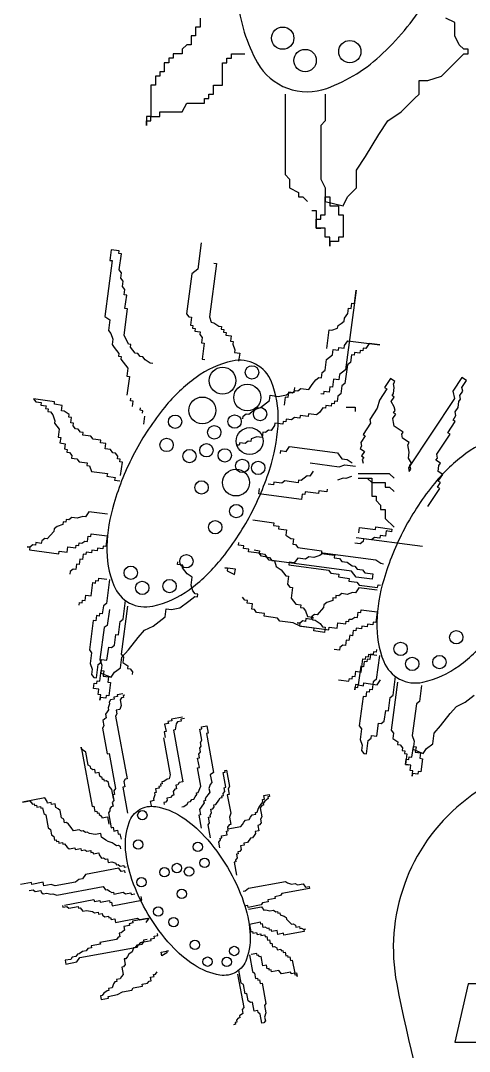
# Model space of a CAD drawing. Extents: x 4356 to 9625, y 5102 to 8915.
# Drawn here: x 5792.2 to 5865.5, y 7286.1 to 7454.3 of the extents above; entities that cross this region are included whole.
import ezdxf

# ---------------------------------------------------------------- set-up
doc = ezdxf.new("R2010")
doc.units = 0
doc.header["$LTSCALE"] = 10
doc.header["$MEASUREMENT"] = 0
doc.layers.add('3', color=3, linetype='CONTINUOUS')

# ---------------------------------------------------------------- blocks, each defined once
blk = doc.blocks.new('A$C1BAB2036')
at = {"layer": '3', "color": 3}
for p, q in [((157.81, 341.55), (157.09, 341.55)), ((157.09, 341.55), (157.09, 340.1)), ((157.81, 343.01), (157.81, 341.55)), ((157.09, 340.1), (156.36, 340.1)), ((156.36, 340.1), (156.36, 338.64)), ((155.63, 338.64), (154.9, 337.91)), ((156.36, 338.64), (155.63, 338.64)), ((153.44, 336.45), (152.71, 336.45)), ((152.71, 336.45), (152.71, 335.72)), ((154.9, 337.18), (153.44, 337.18)), ((153.44, 337.18), (153.44, 336.45)), ((154.9, 337.91), (154.9, 337.18)), ((162.19, 335.72), (162.19, 336.45)), ((162.19, 336.45), (162.92, 336.45)), ((162.92, 336.45), (162.92, 337.18)), ((162.92, 337.18), (165.11, 337.18)), ((152.71, 335.72), (151.98, 335.72)), ((151.98, 335.72), (151.98, 334.26)), ((161.46, 332.07), (161.46, 335.72)), ((161.46, 335.72), (162.19, 335.72)), ((151.25, 333.53), (150.52, 333.53)), ((150.52, 333.53), (150.52, 332.07)), ((151.98, 334.26), (151.25, 334.26)), ((151.25, 334.26), (151.25, 333.53)), ((150.52, 332.07), (149.79, 332.07)), ((149.79, 332.07), (149.79, 326.96)), ((160, 330.61), (160, 332.07)), ((160, 332.07), (161.46, 332.07)), ((158.54, 329.15), (158.54, 329.88)), ((158.54, 329.88), (159.27, 329.88)), ((159.27, 329.88), (159.27, 330.61)), ((159.27, 330.61), (160, 330.61)), ((171.68, 330.61), (171.68, 317.48)), ((154.9, 327.69), (155.63, 329.15)), ((155.63, 329.15), (158.54, 329.15)), ((149.79, 326.96), (149.06, 326.96)), ((149.06, 326.96), (149.06, 325.5)), ((149.79, 326.23), (149.79, 326.96)), ((149.79, 326.96), (151.25, 326.96)), ((151.25, 326.96), (151.25, 327.69)), ((151.25, 327.69), (154.9, 327.69)), ((149.06, 325.5), (149.06, 326.23)), ((149.06, 326.23), (149.79, 326.23)), ((171.68, 317.48), (172.41, 316.75)), ((172.41, 316.75), (172.41, 315.29)), ((172.41, 315.29), (173.87, 314.56)), ((173.87, 314.56), (173.87, 313.83)), ((173.87, 313.83), (174.6, 313.83)), ((174.6, 313.83), (175.33, 313.1)), ((176.05, 311.64), (176.78, 311.64)), ((176.78, 311.64), (176.78, 308.72)), ((176.78, 308.72), (177.51, 308.72)), ((160.48, 302.97), (159.33, 294.29)), ((160.05, 303.03), (160.48, 302.97)), ((159.33, 294.29), (159.65, 293.37)), ((159.65, 293.37), (160.08, 293.31)), ((160.08, 293.31), (160.89, 292.76)), ((160.89, 292.76), (161.33, 292.7)), ((161.33, 292.7), (161.27, 292.27)), ((161.27, 292.27), (161.7, 292.21)), ((161.7, 292.21), (161.64, 291.78)), ((161.64, 291.78), (162.08, 291.72)), ((162.08, 291.72), (162.02, 291.28)), ((162.02, 291.28), (162.89, 291.17)), ((162.89, 291.17), (162.77, 290.3)), ((162.77, 290.3), (163.21, 290.24)), ((163.21, 290.24), (163.15, 289.81)), ((163.15, 289.81), (163.47, 288.88)), ((163.47, 288.88), (163.41, 288.45)), ((163.41, 288.45), (164.28, 288.33)), ((164.28, 288.33), (164.11, 287.03)), ((173.25, 282.73), (173.13, 281.86)), ((146.46, 280.54), (146.52, 280.98)), ((171.72, 281.17), (171.55, 279.86)), ((172.15, 281.11), (171.72, 281.17)), ((172.27, 281.98), (172.15, 281.11)), ((173.13, 281.86), (172.27, 281.98)), ((146.9, 280.48), (146.46, 280.54)), ((146.78, 279.62), (146.9, 280.48)), ((148.03, 279.01), (148.08, 279.44)), ((181.65, 279.54), (183.11, 279.54)), ((183.11, 279.54), (183.11, 278.81)), ((183.11, 279.54), (183.11, 278.81)), ((148.46, 278.95), (148.03, 279.01)), ((148.4, 278.52), (148.46, 278.95)), ((148.61, 276.73), (148.78, 278.03)), ((171.87, 272.31), (172.42, 273.12)), ((172.42, 273.12), (180.23, 272.09)), ((170.94, 271.99), (171, 272.43)), ((171, 272.43), (171.87, 272.31)), ((180.23, 272.09), (180.98, 271.1)), ((180.98, 271.1), (181.85, 270.99)), ((181.85, 270.99), (182.66, 270.44)), ((175.77, 270.44), (180.54, 269.81)), ((180.54, 269.81), (181.47, 270.12)), ((181.47, 270.12), (183.2, 269.89)), ((171.67, 267.48), (171.18, 267.11)), ((173.84, 267.19), (171.67, 267.48)), ((173.9, 267.63), (173.84, 267.19)), ((174.33, 267.57), (173.9, 267.63)), ((174.82, 267.95), (174.33, 267.57)), ((175.31, 268.32), (174.82, 267.95)), ((175.75, 268.27), (175.31, 268.32)), ((176.3, 269.08), (175.75, 268.27)), ((181.18, 267.96), (180.25, 267.64)), ((181.61, 267.9), (181.18, 267.96)), ((182.54, 268.22), (181.61, 267.9)), ((188.75, 268.67), (183.64, 268.67)), ((183.64, 267.94), (185.83, 267.94)), ((183.64, 267.94), (185.1, 267.94)), ((185.1, 267.94), (185.83, 267.21)), ((185.83, 267.94), (185.83, 267.21)), ((189.48, 267.94), (188.75, 268.67)), ((167.42, 265.4), (167.53, 266.26)), ((169.82, 266.84), (168.95, 266.96)), ((169.87, 267.28), (169.82, 266.84)), ((171.18, 267.11), (169.87, 267.28)), ((177.19, 265.87), (177.14, 265.43)), ((178.5, 265.69), (177.19, 265.87)), ((178.55, 266.13), (178.5, 265.69)), ((185.83, 267.21), (188.02, 267.21)), ((185.83, 267.21), (185.83, 265.02)), ((188.02, 267.21), (188.02, 266.48)), ((188.02, 266.48), (188.75, 266.48)), ((188.75, 266.48), (189.48, 265.75)), ((174.36, 264.48), (167.42, 265.4)), ((174.48, 265.34), (174.36, 264.48)), ((174.91, 265.29), (174.48, 265.34)), ((174.97, 265.72), (174.91, 265.29)), ((177.14, 265.43), (174.97, 265.72)), ((185.83, 265.02), (186.56, 265.02)), ((186.56, 265.02), (186.56, 264.29)), ((186.56, 264.29), (187.29, 263.56)), ((187.29, 263.56), (187.29, 262.83)), ((187.29, 262.83), (188.02, 262.83)), ((188.02, 262.83), (188.02, 261.37)), ((188.02, 261.37), (189.48, 259.92)), ((183.74, 259.03), (183.85, 259.89)), ((183.85, 259.89), (186.46, 259.55)), ((186.46, 259.55), (186.52, 259.98)), ((186.52, 259.98), (189.12, 259.64)), ((188.19, 259.32), (188.08, 258.45)), ((189.06, 259.2), (188.19, 259.32)), ((189.12, 259.64), (189.06, 259.2)), ((142.66, 258.53), (142.43, 256.79)), ((164.1, 257.01), (164.15, 257.44)), ((183.94, 257.23), (183.07, 257.35)), ((194.15, 256.77), (183.3, 258.21)), ((184.43, 257.61), (183.94, 257.23)), ((184.49, 258.04), (184.43, 257.61)), ((185.79, 257.87), (184.49, 258.04)), ((186.29, 258.25), (185.79, 257.87)), ((187.15, 258.13), (186.29, 258.25)), ((187.21, 258.57), (187.15, 258.13)), ((188.08, 258.45), (187.21, 258.57)), ((139.22, 255.89), (139.16, 255.46)), ((140.09, 255.78), (139.22, 255.89)), ((140.14, 256.21), (140.09, 255.78)), ((141.01, 256.1), (140.14, 256.21)), ((141.07, 256.53), (141.01, 256.1)), ((141.94, 256.41), (141.07, 256.53)), ((141.99, 256.85), (141.94, 256.41)), ((142.43, 256.79), (141.99, 256.85)), ((164.96, 256.89), (164.1, 257.01)), ((164.91, 256.46), (164.96, 256.89)), ((165.77, 256.34), (164.91, 256.46)), ((165.72, 255.91), (165.77, 256.34)), ((167.45, 255.68), (165.72, 255.91)), ((166.64, 256.23), (167.51, 256.11)), ((167.51, 256.11), (167.45, 255.68)), ((167.83, 255.19), (167.45, 255.68)), ((167.45, 255.68), (168.32, 255.56)), ((138.18, 254.7), (138.06, 253.84)), ((138.61, 254.65), (138.18, 254.7)), ((138.73, 255.52), (138.61, 254.65)), ((139.16, 255.46), (138.73, 255.52)), ((168.7, 255.07), (167.83, 255.19)), ((168.32, 255.56), (168.7, 255.07)), ((136.59, 252.71), (136.53, 252.27)), ((137.08, 253.08), (136.59, 252.71)), ((137.51, 253.03), (137.08, 253.08)), ((137.63, 253.89), (137.51, 253.03)), ((138.06, 253.84), (137.63, 253.89)), ((161.84, 253.33), (162.28, 253.27)), ((163.58, 253.1), (161.84, 253.33)), ((162.28, 253.27), (162.22, 252.84)), ((162.22, 252.84), (163.46, 252.23)), ((163.46, 252.23), (163.58, 253.1)), ((140.03, 248.72), (140.32, 250.89)), ((140.32, 250.89), (140.75, 250.83)), ((140.75, 250.83), (140.81, 251.26)), ((140.81, 251.26), (141.25, 251.21)), ((141.25, 251.21), (141.3, 251.64)), ((141.3, 251.64), (142.61, 251.47)), ((138.07, 247.21), (138.12, 247.65)), ((138.12, 247.65), (138.56, 247.59)), ((138.56, 247.59), (138.62, 248.02)), ((138.62, 248.02), (139.05, 247.97)), ((139.05, 247.97), (139.16, 248.83)), ((139.16, 248.83), (140.03, 248.72)), ((145.99, 247.04), (144.96, 239.23)), ((186.72, 246.12), (186.49, 244.39)), ((185.13, 244.13), (185.07, 243.69)), ((186, 244.01), (185.13, 244.13)), ((186.05, 244.44), (186, 244.01)), ((186.49, 244.39), (186.05, 244.44)), ((182.24, 242.3), (182.12, 241.43)), ((182.67, 242.24), (182.24, 242.3)), ((182.79, 243.11), (182.67, 242.24)), ((183.22, 243.05), (182.79, 243.11)), ((183.28, 243.49), (183.22, 243.05)), ((184.14, 243.37), (183.28, 243.49)), ((184.2, 243.81), (184.14, 243.37)), ((185.07, 243.69), (184.2, 243.81)), ((181.14, 240.68), (180.65, 240.3)), ((181.57, 240.62), (181.14, 240.68)), ((181.69, 241.49), (181.57, 240.62)), ((182.12, 241.43), (181.69, 241.49)), ((144.96, 239.23), (145.33, 238.74)), ((180.59, 239.87), (179.72, 239.99)), ((180.65, 240.3), (180.59, 239.87)), ((184.81, 238.43), (184.87, 238.86)), ((184.87, 238.86), (185.3, 238.8)), ((185.3, 238.8), (185.36, 239.24)), ((185.36, 239.24), (186.66, 239.06)), ((185.63, 239.23), (185.51, 238.37)), ((186.06, 239.18), (185.63, 239.23)), ((186.12, 239.61), (186.06, 239.18)), ((186.55, 239.55), (186.12, 239.61)), ((186.61, 239.99), (186.55, 239.55)), ((145.33, 238.74), (145.22, 237.87)), ((145.22, 237.87), (146.03, 237.32)), ((146.03, 237.32), (145.97, 236.89)), ((184.04, 237.24), (183.64, 234.2)), ((184.47, 237.18), (184.04, 237.24)), ((184.09, 236.31), (184.38, 238.48)), ((184.38, 238.48), (184.81, 238.43)), ((184.59, 238.05), (184.47, 237.18)), ((185.02, 237.99), (184.59, 238.05)), ((185.08, 238.42), (185.02, 237.99)), ((185.51, 238.37), (185.08, 238.42)), ((145.97, 236.89), (146.4, 236.83)), ((146.4, 236.83), (146.78, 236.34)), ((146.78, 236.34), (146.72, 235.91)), ((182.62, 235.19), (182.67, 235.62)), ((182.67, 235.62), (183.11, 235.56)), ((183.11, 235.56), (183.22, 236.43)), ((183.22, 236.43), (184.09, 236.31)), ((180.39, 235.04), (182.12, 234.81)), ((182.12, 234.81), (182.18, 235.24)), ((182.18, 235.24), (182.62, 235.19)), ((183.2, 234.26), (183.09, 233.39)), ((183.09, 233.39), (183.14, 233.82)), ((183.14, 233.82), (183.58, 233.76)), ((183.64, 234.2), (183.2, 234.26)), ((183.58, 233.76), (183.64, 234.2)), ((183.64, 234.2), (184.5, 234.08)), ((184.5, 234.08), (184.56, 234.52)), ((184.56, 234.52), (186.73, 234.23)), ((186.73, 234.23), (187.28, 235.04)), ((190.05, 234.64), (189.01, 226.83)), ((154.93, 228.96), (153.13, 228.62)), ((152.64, 227.91), (152.03, 227.8)), ((152.03, 227.8), (152.26, 226.59)), ((153.18, 228.32), (152.58, 228.21)), ((152.58, 228.21), (152.64, 227.91)), ((153.13, 228.62), (153.18, 228.32)), ((151.82, 225.58), (152.94, 219.55)), ((152.26, 226.59), (151.95, 226.54)), ((151.95, 226.54), (152.12, 225.63)), ((189.01, 226.83), (189.39, 226.34)), ((189.39, 226.34), (189.28, 225.47)), ((189.28, 225.47), (190.09, 224.92)), ((190.09, 224.92), (190.03, 224.49)), ((190.03, 224.49), (190.46, 224.43)), ((190.46, 224.43), (190.84, 223.94)), ((190.84, 223.94), (190.78, 223.5)), ((190.78, 223.5), (191.22, 223.45)), ((191.22, 223.45), (191.16, 223.01)), ((191.16, 223.01), (191.59, 222.95)), ((191.59, 222.95), (191.36, 221.22)), ((191.36, 221.22), (191.8, 221.16)), ((152.44, 218.84), (151.9, 218.42)), ((152.75, 218.89), (152.44, 218.84)), ((152.94, 219.55), (152.75, 218.89)), ((151.16, 217.35), (150.56, 217.24)), ((150.56, 217.24), (150.67, 216.64)), ((151.41, 217.71), (151.11, 217.65)), ((151.11, 217.65), (151.16, 217.35)), ((151.65, 218.07), (151.35, 218.01)), ((151.35, 218.01), (151.41, 217.71)), ((151.9, 218.42), (151.6, 218.37)), ((151.6, 218.37), (151.65, 218.07)), ((150.29, 215.32), (149.69, 215.21)), ((150.42, 216.28), (150.23, 215.62)), ((150.23, 215.62), (150.29, 215.32)), ((150.67, 216.64), (150.37, 216.58)), ((150.37, 216.58), (150.42, 216.28)), ((149.69, 215.21), (149.86, 214.31)), ((143.32, 210.91), (143.62, 210.97)), ((143.62, 210.97), (143.73, 210.37)), ((143.73, 210.37), (144.33, 210.48)), ((144.33, 210.48), (144.44, 209.88)), ((162.12, 210.34), (162.42, 210.4)), ((162.23, 209.74), (162.12, 210.34)), ((162.42, 210.4), (162.36, 210.7)), ((144.44, 209.88), (144.74, 209.93)), ((144.74, 209.93), (144.91, 209.03)), ((160.89, 208.56), (161.14, 208.91)), ((161.06, 207.65), (160.89, 208.56)), ((161.08, 209.22), (161.38, 209.27)), ((161.14, 208.91), (161.08, 209.22)), ((161.33, 209.57), (162.23, 209.74)), ((161.38, 209.27), (161.33, 209.57)), ((144.54, 204.29), (139.12, 203.28)), ((144.95, 203.74), (144.54, 204.29)), ((145.56, 203.85), (144.95, 203.74)), ((145.61, 203.55), (145.56, 203.85)), ((130.32, 201.97), (128.52, 201.63)), ((130.38, 201.66), (130.32, 201.97)), ((132.19, 202), (130.38, 201.66)), ((132.3, 201.4), (132.19, 202)), ((137.48, 202.04), (134.16, 201.43)), ((138.02, 202.46), (137.48, 202.04)), ((138.63, 202.57), (138.02, 202.46)), ((139.12, 203.28), (138.63, 202.57)), ((129.94, 200.65), (130.55, 200.76)), ((130.55, 200.76), (130.9, 200.51)), ((130.9, 200.51), (131.81, 200.68)), ((131.81, 200.68), (131.86, 200.38)), ((131.86, 200.38), (132.22, 200.14)), ((132.22, 200.14), (132.82, 200.25)), ((133.5, 201.62), (132.3, 201.4)), ((132.82, 200.25), (133.48, 200.06)), ((134.16, 201.43), (133.5, 201.62)), ((134.44, 199.92), (141.98, 201.32)), ((141.98, 201.32), (142.39, 200.77)), ((142.39, 200.77), (142.69, 200.83)), ((142.69, 200.83), (143.05, 200.58)), ((143.05, 200.58), (143.4, 200.34)), ((143.4, 200.34), (143.7, 200.39)), ((143.7, 200.39), (143.76, 200.09)), ((143.76, 200.09), (145.27, 200.37)), ((145.27, 200.37), (145.62, 200.12)), ((145.62, 200.12), (146.53, 200.29)), ((146.53, 200.29), (146.58, 199.99)), ((133.48, 200.06), (133.78, 200.11)), ((133.78, 200.11), (134.44, 199.92)), ((135.68, 198.28), (140.5, 199.17)), ((140.5, 199.17), (140.56, 198.87)), ((140.56, 198.87), (141.46, 199.04)), ((141.46, 199.04), (141.52, 198.74)), ((141.52, 198.74), (143.02, 199.02)), ((143.02, 199.02), (143.08, 198.72)), ((143.08, 198.72), (143.38, 198.77)), ((143.38, 198.77), (143.49, 198.17)), ((143.49, 198.17), (148.31, 199.06)), ((146.58, 199.99), (147.19, 200.1)), ((148.31, 199.06), (148.2, 199.66)), ((165.87, 195.14), (166.09, 193.94)), ((150.94, 193.31), (150.88, 193.62)), ((166.09, 193.94), (166.39, 193.99)), ((166.39, 193.99), (166.45, 193.69)), ((166.45, 193.69), (167.05, 193.8)), ((167.05, 193.8), (167.11, 193.5)), ((167.11, 193.5), (167.71, 193.61)), ((167.71, 193.61), (167.76, 193.31)), ((167.76, 193.31), (168.37, 193.42)), ((168.37, 193.42), (168.42, 193.12)), ((148.03, 192.15), (147.79, 191.8)), ((147.79, 191.8), (148.39, 191.91)), ((148.64, 192.27), (148.03, 192.15)), ((148.39, 191.91), (148.64, 192.27)), ((149.18, 192.68), (148.58, 192.57)), ((148.58, 192.57), (148.64, 192.27)), ((148.64, 192.27), (149.84, 192.49)), ((149.79, 192.79), (150.39, 192.9)), ((149.84, 192.49), (149.79, 192.79)), ((150.33, 193.2), (150.94, 193.31)), ((150.39, 192.9), (150.33, 193.2)), ((168.42, 193.12), (168.72, 193.18)), ((168.72, 193.18), (168.84, 192.58)), ((168.84, 192.58), (169.14, 192.63)), ((169.14, 192.63), (169.25, 192.03)), ((169.25, 192.03), (169.55, 192.09)), ((169.55, 192.09), (169.66, 191.48)), ((151.44, 190.6), (152.64, 190.83)), ((151.55, 190), (151.44, 190.6)), ((152.4, 190.47), (151.55, 190)), ((152.64, 190.83), (152.34, 190.77)), ((152.34, 190.77), (152.4, 190.47)), ((167.06, 190.38), (166.16, 190.21)), ((167.12, 190.08), (167.06, 190.38)), ((167.42, 190.13), (167.12, 190.08)), ((167.47, 189.83), (167.42, 190.13)), ((169.66, 191.48), (169.96, 191.54)), ((169.96, 191.54), (170.32, 191.29)), ((170.32, 191.29), (170.38, 190.99)), ((170.38, 190.99), (170.98, 191.1)), ((170.98, 191.1), (171.03, 190.8)), ((171.03, 190.8), (171.33, 190.86)), ((171.33, 190.86), (171.39, 190.56)), ((171.39, 190.56), (171.69, 190.61)), ((171.69, 190.61), (171.8, 190.01)), ((171.8, 190.01), (172.1, 190.06)), ((172.1, 190.06), (172.16, 189.76)), ((167.77, 189.89), (167.47, 189.83)), ((168.05, 188.38), (167.77, 189.89)), ((168.66, 188.49), (168.05, 188.38)), ((168.77, 187.89), (168.66, 188.49)), ((172.16, 189.76), (172.46, 189.82)), ((172.46, 189.82), (172.57, 189.22)), ((172.57, 189.22), (172.87, 189.27)), ((172.87, 189.27), (173.26, 187.16)), ((163.95, 187), (164.95, 181.57)), ((169.07, 187.94), (168.77, 187.89)), ((169.12, 187.64), (169.07, 187.94)), ((169.43, 187.7), (169.12, 187.64)), ((169.48, 187.4), (169.43, 187.7)), ((170.69, 187.62), (169.48, 187.4)), ((171.1, 187.07), (170.69, 187.62)), ((172.61, 187.35), (171.1, 187.07)), ((172.66, 187.05), (172.61, 187.35)), ((173.26, 187.16), (172.66, 187.05)), ((173.26, 187.16), (173.57, 187.22)), ((173.32, 186.86), (173.26, 187.16)), ((173.62, 186.92), (173.32, 186.86)), ((173.57, 187.22), (173.68, 186.62)), ((173.68, 186.62), (173.62, 186.92)), ((164.82, 180.61), (164.27, 180.2)), ((164.27, 180.2), (164.33, 179.9)), ((164.95, 181.57), (164.7, 181.22)), ((164.7, 181.22), (164.82, 180.61)), ((163.59, 178.83), (163.29, 178.77)), ((163.83, 179.19), (163.53, 179.13)), ((163.53, 179.13), (163.59, 178.83)), ((164.02, 179.84), (163.78, 179.49)), ((163.78, 179.49), (163.83, 179.19)), ((164.33, 179.9), (164.02, 179.84))]:
    blk.add_line(p, q, dxfattribs=at)
for points in [[(168.03, 372.2, 0.049822), (164.27, 357.74, 0.06364), (163.94, 346.03, 0.103576), (167.2, 335.72, 0.178002), (172.08, 331.55, 0.178002), (178.5, 331.54, 0.103576), (187.67, 337.26, 0.06364), (195.04, 346.36, 0.049822), (201.59, 359.79, 0.049822), (205.35, 374.26, 0.06364), (205.68, 385.97, 0.103576), (202.42, 396.27, 0.178002), (197.54, 400.44, 0.178002), (191.12, 400.45, 0.103576), (181.95, 394.74, 0.06364), (174.58, 385.63, 0.049822)], [(147.11, 272.07, 0.049822), (143.73, 263.76, 0.06364), (142.61, 256.82, 0.103576), (143.73, 250.44, 0.178002), (146.31, 247.57, 0.178002), (150.12, 247.06, 0.103576), (156.03, 249.73, 0.06364), (161.13, 254.57, 0.049822), (166.09, 262.04, 0.049822), (169.47, 270.34, 0.06364), (170.58, 277.29, 0.103576), (169.46, 283.67, 0.178002), (166.89, 286.54, 0.178002), (163.07, 287.05, 0.103576), (157.16, 284.37, 0.06364), (152.06, 279.54, 0.049822)], [(191.16, 259.66, 0.049822), (187.79, 251.36, 0.06364), (186.67, 244.42, 0.103576), (187.79, 238.03, 0.178002), (190.37, 235.17, 0.178002), (194.18, 234.65, 0.103576), (200.09, 237.33, 0.06364), (205.19, 242.17, 0.049822), (210.15, 249.64, 0.049822), (213.53, 257.94, 0.06364), (214.64, 264.88, 0.103576), (213.52, 271.27, 0.178002), (210.95, 274.13, 0.178002), (207.13, 274.65, 0.103576), (201.22, 271.97, 0.06364), (196.12, 267.14, 0.049822)], [(162.27, 204.45, -0.049822), (164.93, 198.77, -0.06364), (165.96, 193.95, -0.103576), (165.41, 189.45, -0.178002), (163.71, 187.35, -0.178002), (161.06, 186.86, -0.103576), (156.83, 188.52, -0.06364), (153.09, 191.72, -0.049822), (149.36, 196.76, -0.049822), (146.7, 202.45, -0.06364), (145.67, 207.26, -0.103576), (146.23, 211.77, -0.178002), (147.93, 213.86, -0.178002), (150.58, 214.35, -0.103576), (154.8, 212.7, -0.06364), (158.54, 209.5, -0.049822)]]:
    blk.add_lwpolyline(points, format="xyb", close=True, dxfattribs=at)
for points in [[(178.24, 330.61), (178.24, 326.23), (177.51, 325.5), (177.51, 316.75), (178.24, 315.29), (178.24, 313.83), (178.97, 313.83), (178.97, 312.37), (180.43, 312.37), (180.43, 310.91), (181.16, 310.91), (181.16, 307.26), (180.43, 307.26), (180.43, 306.53), (178.97, 306.53), (178.97, 305.8), (178.97, 307.26), (178.24, 307.26), (178.24, 308.72), (176.78, 308.72), (176.78, 310.18), (177.51, 310.18), (177.51, 310.91), (178.24, 310.91), (178.24, 313.83), (178.24, 313.1), (181.16, 312.37), (181.89, 313.83), (183.35, 315.29), (183.35, 318.21), (184.81, 320.4), (187, 324.04), (188.46, 326.23), (190.65, 327.69), (192.84, 329.88), (193.57, 330.61), (193.57, 332.8), (195.02, 332.8), (197.21, 333.53), (199.4, 335.72), (200.86, 337.18), (201.59, 337.18), (201.59, 337.91), (200.86, 337.91), (200.13, 338.64), (199.4, 340.1), (199.4, 342.28), (197.94, 343.01)], [(158.01, 306.36), (157.44, 302.02), (156.95, 301.64), (156.45, 301.27), (155.59, 294.76), (155.97, 294.26), (156.4, 294.21), (156.23, 292.9), (156.66, 292.85), (156.6, 292.41), (157.04, 292.36), (156.98, 291.92), (157.85, 291.81), (157.79, 291.37), (158.17, 290.88), (158.05, 290.01), (158.49, 289.96), (158.14, 287.35), (158.57, 287.29)], [(150.1, 286.65), (149.67, 286.71), (148.85, 287.26), (148.48, 287.75), (148.04, 287.81), (147.67, 288.3), (147.23, 288.36), (146.86, 288.85), (146.48, 289.34), (146.54, 289.77), (146.11, 289.83), (145.41, 291.25), (145.99, 295.59), (145.55, 295.65), (145.84, 297.82), (145.41, 297.87), (145.52, 298.74), (145.14, 299.23), (145.26, 300.1), (144.88, 300.59), (145, 301.46), (144.62, 301.95), (144.97, 304.56), (144.53, 304.61), (144.59, 305.05), (143.29, 305.22), (143.06, 303.48), (143.49, 303.43), (142.28, 294.31), (143.09, 293.76), (142.86, 292.03), (143.24, 291.54), (143.56, 290.61), (143.44, 289.74), (143.82, 289.25), (144.2, 288.76), (144.57, 288.27), (144.52, 287.84), (144.95, 287.78), (144.89, 287.34), (145.64, 286.36), (146.02, 285.87), (145.85, 284.57), (146.28, 284.51), (145.88, 281.47)], [(178.51, 289.1), (178.91, 292.13), (179.35, 292.08), (180.27, 292.39), (180.33, 292.83), (180.82, 293.2), (181.31, 293.58), (181.37, 294.02), (181.92, 294.83), (182.04, 295.69), (182.47, 295.64), (182.59, 296.5), (183.02, 296.45), (183.31, 298.62), (181.58, 285.6), (181.09, 285.22), (180.6, 284.84), (180.48, 283.98), (179.61, 284.09), (179.44, 282.79), (179.01, 282.85), (178.89, 281.98), (178.02, 282.09), (177.97, 281.66), (177.53, 281.72)], [(164.8, 277.64), (164.86, 278.07), (165.35, 278.45), (165.78, 278.39), (166.27, 278.77), (166.77, 279.14), (167.69, 279.46), (168.18, 279.84), (169.17, 280.59), (169.28, 281.46), (170.58, 281.28), (171.94, 281.55), (172.43, 281.92), (172.87, 281.86), (173.36, 282.24), (173.79, 282.18), (174.29, 282.56), (175.59, 282.39), (176.14, 283.2), (176.69, 284.01), (177.18, 284.38), (177.61, 284.33), (177.73, 285.19), (178.22, 285.57), (178.45, 287.31), (178.94, 287.68), (179.43, 288.06), (179.55, 288.93), (180.41, 288.81), (180.47, 289.25), (181.34, 289.13), (181.4, 289.56), (181.95, 290.37), (187.15, 289.68), (185.42, 289.91), (184.87, 289.1), (184.44, 289.16), (184.38, 288.73), (183.94, 288.78), (183.89, 288.35), (183.02, 288.47), (182.96, 288.03), (182.53, 288.09), (182.35, 286.79), (181.86, 286.41), (181.46, 283.37), (180.97, 283), (180.79, 281.7), (180.3, 281.32), (180.19, 280.45), (179.75, 280.51), (179.7, 280.08), (179.26, 280.13), (179.2, 279.7), (178.34, 279.81), (178.28, 279.38), (177.85, 279.44), (177.3, 278.63), (176.8, 278.25), (175.5, 278.42), (175.45, 277.99), (174.14, 278.16), (174.09, 277.73), (173.22, 277.84), (172.73, 277.47), (171.86, 277.58), (171.8, 277.15), (171.37, 277.21), (171.31, 276.77), (170.01, 276.94), (169.95, 276.51), (169.4, 275.7), (168.97, 275.76), (168.48, 275.38), (168.04, 275.44), (167.93, 274.57), (167.06, 274.69), (166.13, 274.37), (166.08, 273.93), (165.64, 273.99), (165.15, 273.62), (164.28, 273.73), (164.22, 273.3), (163.79, 273.35)], [(195, 263.33), (196.94, 266.24), (196.57, 266.48), (197.06, 267.21), (196.69, 267.46), (197.42, 268.55), (196.69, 269.03), (196.81, 270.01), (197.05, 270.37), (196.32, 270.85), (196.57, 271.22), (196.44, 271.83), (198.63, 275.11), (198.26, 275.35), (199.47, 277.17), (199.11, 277.41), (199.59, 278.14), (199.47, 278.75), (199.96, 279.48), (200.08, 280.45), (200.32, 280.81), (200.2, 281.42), (200.68, 282.15), (200.56, 282.76), (201.29, 283.85), (200.56, 284.34), (199.1, 282.15), (199.35, 280.94), (191.83, 269.64), (191.95, 269.03), (192.2, 269.39), (192.08, 270), (192.32, 270.36), (191.83, 271.21), (191.95, 272.19), (191.83, 272.79), (191.71, 273.4), (191.95, 273.76), (190.86, 274.49), (190.73, 275.1), (190.98, 275.46), (189.52, 276.43), (189.4, 277.04), (189.27, 277.65), (189.76, 278.37), (189.39, 278.62), (189.64, 278.98), (189.51, 279.59), (189.03, 280.44), (189.51, 281.17), (189.15, 281.41), (189.39, 281.77), (189.51, 282.75), (189.39, 283.35), (189.63, 283.72), (188.9, 284.2), (187.93, 282.74), (188.3, 282.5), (187.09, 280.68), (186.72, 279.34), (185.51, 277.52), (185.63, 276.91), (184.42, 275.09), (184.78, 274.85), (184.06, 273.75), (184.18, 273.15), (183.94, 272.78), (184.67, 272.3), (184.18, 271.57), (184.55, 271.33), (184.3, 270.96), (184.43, 270.36)], [(144.85, 268.39), (145.14, 270.56), (144.71, 270.62), (144.76, 271.05), (144.33, 271.11), (144.39, 271.54), (144.01, 272.04), (143.58, 272.09), (143.2, 272.59), (142.33, 272.7), (142.45, 273.57), (141.58, 273.68), (141.64, 274.12), (140.34, 274.29), (139.96, 274.78), (138.66, 274.95), (138.71, 275.39), (138.28, 275.45), (137.9, 275.94), (137.47, 276), (137.09, 276.49), (137.15, 276.92), (136.72, 276.98), (136.83, 277.85), (136.4, 277.9), (136.46, 278.34), (135.65, 278.89), (135.21, 278.94), (135.33, 279.81), (134.03, 279.99), (134.08, 280.42), (130.61, 280.88), (130.99, 280.39), (131.86, 280.27), (131.8, 279.84), (132.67, 279.72), (132.61, 279.29), (133.04, 279.23), (132.98, 278.8), (133.42, 278.74), (133.79, 278.25), (134.11, 277.32), (134.06, 276.89), (134.43, 276.4), (134.81, 275.91), (134.64, 274.61), (135.07, 274.55), (134.95, 273.68), (135.82, 273.56), (135.71, 272.7), (136.14, 272.64), (136.08, 272.2), (136.52, 272.15), (136.89, 271.66), (136.84, 271.22), (137.7, 271.11), (138.08, 270.62), (139.38, 270.44), (139.33, 270.01), (139.76, 269.95), (140.08, 269.03), (142.68, 268.68), (142.62, 268.25), (143.93, 268.07), (143.87, 267.64), (144.74, 267.52)], [(142.69, 262.06), (139.65, 262.46), (139.1, 261.65), (138.66, 261.71), (137.74, 261.39), (136.87, 261.5), (136.38, 261.13), (135.95, 261.18), (135.89, 260.75), (135.45, 260.81), (135.4, 260.37), (134.47, 260.05), (133.98, 259.68), (133.92, 259.24), (132.88, 258.06), (132.45, 258.11), (131.96, 257.74), (131.9, 257.3), (131.03, 257.42), (130.97, 256.99), (130.54, 257.04), (130.05, 256.67), (129.61, 256.72), (130.05, 256.67), (129.99, 256.23), (134.76, 255.6), (134.82, 256.03), (136.12, 255.86), (136.24, 256.73), (137.54, 256.56), (137.6, 256.99), (138.03, 256.93), (138.09, 257.37), (138.52, 257.31), (139.01, 257.68), (139.45, 257.63), (139.56, 258.5), (140, 258.44), (140.06, 258.87), (142.66, 258.53)], [(166.41, 261.12), (169.88, 260.65), (169.82, 260.22), (170.69, 260.11), (170.63, 259.67), (171.93, 259.5), (171.82, 258.63), (172.63, 258.08), (173.06, 258.02), (172.95, 257.16), (173.38, 257.1), (173.76, 256.61), (177.66, 256.09), (177.61, 255.65), (179.78, 255.37), (179.72, 254.93), (180.59, 254.82), (180.96, 254.33), (181.83, 254.21), (182.64, 253.66), (183.07, 253.6), (183.45, 253.11), (184.32, 253), (184.69, 252.51), (186, 252.33), (185.88, 251.46), (183.28, 251.81), (182.53, 252.79), (169.07, 254.58), (168.7, 255.07), (169.13, 255.01), (169.51, 254.52), (169.94, 254.46), (170.26, 253.54), (171.07, 252.99), (171.45, 252.5), (171.82, 252.01), (172.26, 251.95), (172.08, 250.65), (172.46, 250.15), (172.89, 250.1), (172.66, 248.36), (173.04, 247.87), (173.42, 247.38), (174.28, 247.26), (174.23, 246.83), (174.66, 246.77), (175.04, 246.28), (175.36, 245.35), (176.22, 245.24), (176.17, 244.81), (176.6, 244.75), (177.41, 244.2), (177.79, 243.71), (178.22, 243.65), (178.11, 242.78), (176.37, 243.01), (176.43, 243.45), (174.26, 243.73), (173.01, 244.34), (170.84, 244.63), (170.47, 245.12), (168.3, 245.41), (168.35, 245.84), (167.05, 246.01), (166.68, 246.51), (166.24, 246.56), (166.36, 247.43), (165.49, 247.55), (165.55, 247.98), (165.11, 248.04), (164.74, 248.53)], [(187.75, 253.93), (187.32, 253.99), (186.51, 254.54), (177.83, 255.69), (177.34, 255.32), (176.41, 255), (175.55, 255.11), (175.05, 254.74), (173.75, 254.91), (173.2, 254.1), (172.34, 254.21), (172.28, 253.78), (178.79, 252.92), (179.16, 252.42), (180.47, 252.25), (180.41, 251.82), (182.14, 251.59), (182.09, 251.15), (183.39, 250.98), (183.76, 250.49), (186.8, 250.09), (186.86, 250.52), (187.29, 250.46)], [(143.01, 246.53), (142.66, 243.92), (142.17, 243.55), (141.48, 238.34), (141.8, 237.41), (141.68, 236.54), (142.12, 236.49), (142, 235.62), (142.87, 235.5), (142.75, 234.64), (143.19, 234.58), (142.9, 232.41), (142.47, 232.47), (142.41, 232.03), (141.54, 232.15), (141.48, 231.71), (141.6, 232.58), (141.16, 232.64), (141.28, 233.51), (140.41, 233.62), (140.53, 234.49), (140.96, 234.43), (141.02, 234.87), (141.45, 234.81), (141.68, 236.54), (141.62, 236.11), (143.3, 235.45), (143.85, 236.26), (144.84, 237.01), (145.07, 238.74), (146.11, 239.93), (147.7, 241.93), (148.74, 243.12), (150.15, 243.81), (151.63, 244.94), (152.12, 245.32), (152.29, 246.62), (153.16, 246.5), (154.52, 246.76), (156, 247.89), (156.98, 248.65), (157.41, 248.59), (157.47, 249.02), (157.04, 249.08), (156.66, 249.57), (156.34, 250.5), (156.51, 251.8), (155.7, 252.35), (154.95, 253.33), (155.01, 253.76), (154.14, 253.88), (154.2, 254.31)], [(143.04, 251.41), (142.52, 247.5), (142.03, 247.13), (141.86, 245.83), (141.42, 245.88), (141.37, 245.45), (140.93, 245.51), (140.82, 244.64), (140.38, 244.7), (139.75, 239.92), (140.12, 239.43), (139.89, 237.7), (140.21, 236.77), (140.1, 235.9), (140.47, 235.41), (140.91, 235.35), (141.2, 237.52), (141.69, 237.9), (141.75, 238.33), (142.61, 238.22), (142.9, 240.39), (143.34, 240.33), (143.83, 240.71), (144.06, 242.44), (144.49, 242.39), (144.78, 244.56), (145.27, 244.93), (145.67, 247.97)], [(186.74, 249.65), (183.71, 250.06), (183.16, 249.24), (182.72, 249.3), (181.8, 248.98), (180.93, 249.1), (180.44, 248.72), (180, 248.78), (179.95, 248.35), (179.51, 248.4), (179.46, 247.97), (178.53, 247.65), (178.04, 247.27), (177.98, 246.84), (176.94, 245.65), (176.51, 245.71), (176.01, 245.34), (175.96, 244.9), (175.09, 245.02), (175.03, 244.58), (174.6, 244.64), (174.11, 244.26), (173.67, 244.32), (174.11, 244.26), (174.05, 243.83), (178.82, 243.2), (178.88, 243.63), (180.18, 243.46), (180.3, 244.33), (181.6, 244.15), (181.66, 244.59), (182.09, 244.53), (182.15, 244.96), (182.58, 244.91), (183.07, 245.28), (183.51, 245.22), (183.62, 246.09), (184.06, 246.03), (184.11, 246.47), (186.72, 246.12)], [(193.96, 234.12), (193.61, 231.52), (193.12, 231.14), (192.43, 225.93), (192.75, 225.01), (192.63, 224.14), (193.07, 224.08), (192.95, 223.22), (193.82, 223.1), (193.7, 222.23), (194.14, 222.17), (193.85, 220.01), (193.42, 220.06), (193.36, 219.63), (192.49, 219.74), (192.43, 219.31), (192.55, 220.18), (192.11, 220.24), (192.23, 221.1), (191.36, 221.22), (191.48, 222.09), (191.91, 222.03), (191.97, 222.46), (192.4, 222.41), (192.63, 224.14), (192.57, 223.71), (194.25, 223.04), (194.8, 223.85), (195.79, 224.61), (196.02, 226.34), (197.06, 227.53), (198.65, 229.53), (199.69, 230.71), (201.1, 231.41), (202.58, 232.54)], [(187.1, 239.01), (186.58, 235.1), (186.09, 234.72), (185.92, 233.42), (185.48, 233.48), (185.42, 233.05), (184.99, 233.1), (184.87, 232.24), (184.44, 232.29), (183.81, 227.52), (184.18, 227.03), (183.95, 225.29), (184.27, 224.37), (184.16, 223.5), (184.53, 223.01), (184.97, 222.95), (185.25, 225.12), (185.75, 225.5), (185.8, 225.93), (186.67, 225.82), (186.96, 227.99), (187.39, 227.93), (187.89, 228.3), (188.12, 230.04), (188.55, 229.98), (188.84, 232.15), (189.33, 232.53), (189.73, 235.57)], [(145.19, 232.76), (144.29, 232.6), (144.34, 232.3), (143.74, 232.18), (143.8, 231.88), (143.19, 231.77), (142.95, 231.41), (143.01, 231.11), (142.82, 230.45), (142.87, 230.15), (142.63, 229.8), (142.38, 229.44), (142.49, 228.84), (141.94, 228.42), (142.11, 227.52), (141.87, 227.16), (142.65, 222.94), (142.95, 223), (144.01, 217.28), (143.76, 216.92), (143.87, 216.32), (143.57, 216.26), (143.74, 215.36), (143.49, 215), (143.61, 214.4), (143.3, 214.34), (143.06, 213.98), (143.11, 213.68), (142.87, 213.32), (143.32, 210.91)], [(145.55, 232.52), (145.25, 232.46), (145.3, 232.16), (145, 232.11), (144.76, 231.75), (144.92, 230.85), (144.73, 230.19), (144.13, 230.08), (144.24, 229.47), (144, 229.12), (145.89, 218.87), (145.59, 218.82), (145.35, 218.46), (145.51, 217.55), (145.21, 217.5), (145.99, 213.28)], [(155.29, 228.71), (154.69, 228.6), (154.74, 228.3), (154.14, 228.19), (153.9, 227.83), (153.76, 226.87), (153.46, 226.82), (155.02, 218.38), (154.42, 218.27), (154.17, 217.91), (153.87, 217.85), (153.98, 217.25), (153.68, 217.2), (153.44, 216.84), (153.55, 216.24), (153.25, 216.18), (153, 215.82), (152.4, 215.71), (152.46, 215.41), (152.21, 215.05), (151.91, 215), (151.96, 214.7)], [(154.84, 214.29), (155.14, 214.35), (155.69, 214.76), (155.94, 215.12), (156.24, 215.18), (156.48, 215.53), (156.79, 215.59), (157.03, 215.95), (157.28, 216.3), (157.22, 216.6), (157.52, 216.66), (157.96, 217.68), (157.4, 220.69), (157.7, 220.74), (157.42, 222.25), (157.72, 222.31), (157.61, 222.91), (157.86, 223.27), (157.75, 223.87), (157.99, 224.23), (157.88, 224.83), (158.13, 225.19), (157.79, 226.99), (158.09, 227.05), (158.04, 227.35), (158.94, 227.52), (159.16, 226.31), (158.86, 226.26), (160.03, 219.93), (159.49, 219.52), (159.71, 218.31), (159.46, 217.95), (159.27, 217.3), (159.39, 216.69), (159.14, 216.34), (158.89, 215.98), (158.65, 215.62), (158.7, 215.32), (158.4, 215.26), (158.46, 214.96), (157.97, 214.25), (157.72, 213.89), (157.89, 212.99), (157.59, 212.93), (157.98, 210.82)], [(143.68, 215.66), (143.41, 217.16), (142.99, 217.71), (142.88, 218.31), (142.52, 218.56), (142.22, 218.5), (142.17, 218.8), (141.87, 218.75), (141.81, 219.05), (141.45, 219.3), (141.34, 219.9), (140.74, 219.79), (140.63, 220.39), (140.33, 220.33), (139.97, 220.58), (139.91, 220.88), (139.56, 221.13), (139.17, 223.23), (138.81, 223.48), (138.45, 223.73), (138.4, 224.03), (140.18, 214.39), (140.48, 214.44), (140.65, 213.54), (140.95, 213.59), (141.01, 213.29), (141.31, 213.35), (141.36, 213.05), (141.72, 212.8), (141.78, 212.5), (142.68, 212.67), (142.9, 211.46)], [(159.52, 209.24), (159.13, 211.35), (159.37, 211.7), (159.21, 212.61), (159.51, 212.66), (159.45, 212.97), (159.7, 213.32), (159.59, 213.93), (159.89, 213.98), (160.13, 214.34), (160.08, 214.64), (160.38, 214.7), (160.87, 215.41), (161.12, 215.77), (161.42, 215.82), (161.36, 216.12), (161.66, 216.18), (161.61, 216.48), (161.85, 216.84), (161.74, 217.44), (162.04, 217.5), (161.6, 219.91), (161.9, 219.96), (161.84, 220.26), (162.14, 220.32), (162.64, 217.61), (162.4, 217.25), (162.57, 216.35), (162.26, 216.29), (162.82, 213.28), (162.63, 212.62), (162.86, 211.41), (162.55, 211.36), (162.31, 211), (162.36, 210.7), (164.47, 211.09), (164.72, 211.45), (164.97, 211.8), (165.21, 212.16), (165.81, 212.27), (166.06, 212.63), (166.3, 212.99), (166.91, 213.1), (166.85, 213.4), (167.15, 213.46), (167.34, 214.11), (167.59, 214.47), (167.83, 214.83), (168.08, 215.19), (168.02, 215.49), (168.32, 215.54), (168.21, 216.15), (169.12, 216.31), (169.17, 216.01), (168.87, 215.96), (168.93, 215.65), (168.38, 215.24), (168.13, 214.88), (168.19, 214.58), (167.89, 214.53), (167.64, 214.17), (167.92, 212.66), (167.68, 212.31), (167.79, 211.7), (167.54, 211.35), (167.24, 211.29), (167.41, 210.39), (166.81, 210.28), (166.86, 209.97), (166.62, 209.62), (166.37, 209.26), (166.07, 209.2), (165.58, 208.49), (164.98, 208.38), (165.03, 208.08), (164.43, 207.97), (164.54, 207.36), (164.29, 207.01), (163.99, 206.95), (164.05, 206.65), (163.75, 206.59), (163.86, 205.99), (163.61, 205.63), (163.67, 205.33), (163.37, 205.28), (163.76, 203.17)], [(144.89, 207.47), (144.83, 207.77), (144.48, 208.01), (144.17, 207.96), (143.82, 208.2), (143.46, 208.45), (142.8, 208.64), (142.44, 208.88), (141.73, 209.37), (141.62, 209.98), (140.71, 209.81), (139.76, 209.94), (139.4, 210.19), (139.1, 210.13), (138.74, 210.38), (138.44, 210.32), (138.08, 210.57), (137.18, 210.4), (136.76, 210.95), (136.35, 211.5), (135.99, 211.74), (135.69, 211.69), (135.58, 212.29), (135.22, 212.53), (135, 213.74), (134.64, 213.98), (134.29, 214.23), (134.18, 214.83), (133.57, 214.72), (133.52, 215.02), (132.92, 214.91), (132.86, 215.21), (132.45, 215.76), (128.83, 215.09), (130.04, 215.31), (130.45, 214.77), (130.75, 214.82), (130.81, 214.52), (131.11, 214.58), (131.16, 214.27), (131.77, 214.39), (131.82, 214.08), (132.12, 214.14), (132.29, 213.24), (132.65, 212.99), (133.04, 210.88), (133.39, 210.64), (133.56, 209.73), (133.92, 209.49), (134.03, 208.88), (134.33, 208.94), (134.39, 208.64), (134.69, 208.69), (134.74, 208.39), (135.35, 208.5), (135.4, 208.2), (135.7, 208.26), (136.12, 207.71), (136.47, 207.47), (137.38, 207.63), (137.43, 207.33), (138.34, 207.5), (138.39, 207.2), (139, 207.31), (139.35, 207.06), (139.96, 207.18), (140.01, 206.87), (140.31, 206.93), (140.37, 206.63), (141.27, 206.8), (141.33, 206.5), (141.74, 205.95), (142.04, 206), (142.4, 205.76), (142.7, 205.81), (142.81, 205.21), (143.42, 205.32), (144.07, 205.13), (144.13, 204.83), (144.43, 204.89), (144.79, 204.64), (145.39, 204.75), (145.45, 204.45), (145.75, 204.51)], [(164.86, 200.57), (165.16, 200.62), (165.71, 201.04), (171.74, 202.15), (172.09, 201.91), (172.75, 201.72), (173.36, 201.83), (173.71, 201.58), (174.62, 201.75), (175.03, 201.2), (175.63, 201.31), (175.69, 201.01), (171.17, 200.18), (170.92, 199.82), (170.02, 199.65), (170.07, 199.35), (168.87, 199.13), (168.93, 198.83), (168.02, 198.66), (167.78, 198.3), (165.67, 197.91), (165.61, 198.21), (165.31, 198.16)], [(135.38, 198.23), (135.44, 197.93), (136.04, 198.04), (136.39, 197.79), (137.9, 198.07), (137.96, 197.77), (138.26, 197.82), (138.67, 197.28), (139.27, 197.39), (140.23, 197.26), (140.59, 197.01), (141.19, 197.12), (141.25, 196.82), (141.85, 196.93), (141.91, 196.63), (142.26, 196.38), (142.87, 196.5), (142.92, 196.19), (143.22, 196.25), (143.28, 195.95), (143.88, 196.06), (143.99, 195.46), (147.61, 196.13), (147.97, 195.88), (149.47, 196.16), (148.98, 195.45)], [(165.72, 197.61), (167.83, 198), (168.24, 197.45), (168.55, 197.51), (169.2, 197.32), (169.81, 197.43), (170.16, 197.19), (170.47, 197.24), (170.52, 196.94), (170.82, 197), (170.88, 196.69), (171.54, 196.5), (171.89, 196.26), (171.95, 195.96), (172.72, 195.16), (173.02, 195.22), (173.38, 194.98), (173.43, 194.67), (174.04, 194.79), (174.09, 194.48), (174.39, 194.54), (174.75, 194.29), (175.05, 194.35), (174.75, 194.29), (174.81, 193.99), (171.49, 193.38), (171.44, 193.68), (170.53, 193.51), (170.42, 194.12), (169.52, 193.95), (169.46, 194.25), (169.16, 194.19), (169.1, 194.5), (168.8, 194.44), (168.44, 194.69), (168.14, 194.63), (168.03, 195.23), (167.73, 195.18), (167.67, 195.48), (165.87, 195.14)], [(149.17, 196.1), (146.76, 195.66), (146.82, 195.36), (146.22, 195.25), (146.27, 194.94), (145.37, 194.78), (145.48, 194.17), (144.93, 193.76), (144.63, 193.71), (144.74, 193.1), (144.44, 193.05), (144.19, 192.69), (141.48, 192.19), (141.54, 191.89), (140.03, 191.61), (140.09, 191.31), (139.49, 191.2), (139.24, 190.84), (138.64, 190.73), (138.09, 190.31), (137.79, 190.26), (137.54, 189.9), (136.94, 189.79), (136.7, 189.43), (135.79, 189.27), (135.9, 188.66), (137.71, 189), (138.2, 189.71), (147.54, 191.44), (147.79, 191.8), (147.49, 191.74), (147.24, 191.38), (146.94, 191.33), (146.75, 190.67), (146.2, 190.26), (145.96, 189.9), (145.71, 189.54), (145.41, 189.49), (145.58, 188.58), (145.33, 188.23), (145.03, 188.17), (145.25, 186.97), (145.01, 186.61), (144.76, 186.25), (144.16, 186.14), (144.22, 185.84), (143.92, 185.78), (143.67, 185.43), (143.48, 184.77), (142.88, 184.66), (142.93, 184.35), (142.63, 184.3), (142.08, 183.89), (141.84, 183.53), (141.54, 183.47), (141.65, 182.87), (142.85, 183.09), (142.8, 183.39), (144.31, 183.67), (145.15, 184.14), (146.66, 184.42), (146.91, 184.78), (148.41, 185.06), (148.36, 185.36), (149.26, 185.53), (149.51, 185.88), (149.81, 185.94), (149.7, 186.54), (150.3, 186.65), (150.24, 186.95), (150.54, 187.01), (150.79, 187.37)], [(165.86, 190.15), (166.36, 187.44), (166.71, 187.2), (166.88, 186.29), (167.18, 186.35), (167.24, 186.05), (167.54, 186.1), (167.65, 185.5), (167.95, 185.56), (168.57, 182.24), (168.32, 181.89), (168.54, 180.68), (168.35, 180.02), (168.47, 179.42), (168.22, 179.06), (167.92, 179.01), (167.64, 180.51), (167.28, 180.76), (167.23, 181.06), (166.62, 180.95), (166.35, 182.45), (166.04, 182.4), (165.69, 182.64), (165.46, 183.85), (165.16, 183.79), (164.88, 185.3), (164.53, 185.55), (164.14, 187.66)]]:
    blk.add_lwpolyline(points, dxfattribs=at)
blk.add_lwpolyline([(231.5, 219.71, 0.59451), (189.92, 185.42, 0.061301), (208.16, 129.24, -1.493799)], format="xyb", dxfattribs=at)
blk.add_lwpolyline([(201.59, 185.42), (199.4, 175.94), (208.16, 175.94), (212.53, 185.42)], close=True, dxfattribs=at)
for centre, radius in [((171.31, 339.73), 1.82), ((182.26, 337.54), 1.82), ((174.96, 336.08), 1.82), ((161.48, 283.85), 2.19), ((166.29, 285.2), 1.09), ((165.53, 281.1), 2.19), ((158.18, 278.99), 2.19), ((167.6, 278.4), 1.09), ((153.74, 277.15), 1.09), ((163.46, 277.18), 1.09), ((160.14, 275.42), 1.09), ((165.91, 273.99), 2.19), ((152.36, 273.36), 1.09), ((156.09, 271.54), 1.09), ((158.86, 272.49), 1.09), ((161.84, 271.66), 1.09), ((164.71, 269.95), 1.09), ((163.68, 267.22), 2.19), ((167.31, 269.61), 1.09), ((158.06, 266.42), 1.09), ((163.73, 262.57), 1.09), ((160.29, 259.94), 1.09), ((155.58, 254.38), 1.09), ((146.5, 252.5), 1.09), ((148.38, 250.04), 1.09), ((152.83, 250.33), 1.09), ((199.64, 241.98), 1.09), ((190.55, 240.09), 1.09), ((196.89, 237.93), 1.09), ((192.44, 237.64), 1.09), ((148.39, 212.94), 0.766), ((147.72, 208.15), 0.766), ((157.45, 207.77), 0.766), ((158.56, 205.17), 0.766), ((151.99, 203.64), 0.766), ((154.04, 204.33), 0.766), ((156.01, 203.76), 0.766), ((148.24, 202.01), 0.766), ((154.82, 200.11), 0.766), ((150.99, 197.22), 0.766), ((153.49, 195.5), 0.766), ((156.98, 191.79), 0.766), ((163.4, 190.79), 0.766), ((159.05, 189.05), 0.766), ((162.17, 189.01), 0.766)]:
    blk.add_circle(centre, radius, dxfattribs=at)

msp = doc.modelspace()

# ---------------------------------------------------------------- block references
at = {"layer": '3', "color": 3}
msp.add_blockref('A$C1BAB2036', (5663.7, 7111.7), dxfattribs=at)

doc.saveas('drawing.dxf')
